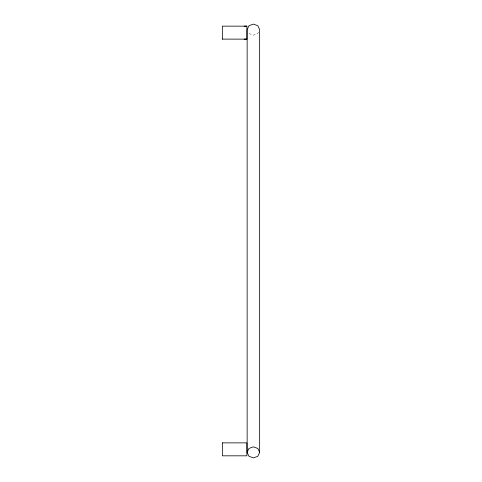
<?xml version="1.0" encoding="UTF-8"?>
<svg xmlns="http://www.w3.org/2000/svg" width="482" height="482" viewBox="0 0 482 482"><rect width="100%" height="100%" fill="white"/><g stroke="black" fill="none" stroke-linecap="round" stroke-linejoin="round"><path stroke-width="0.36" stroke-dasharray="2.41 1.81" d="M258.43 32.246L257.822 33.547L253.393 35.168L248.971 33.547L248.363 32.246"/><path stroke-width="0.72" d="M244.163 26.161L246.88 26.161L246.88 39.15L222.347 39.108M222.347 39.163L222.347 26.149L246.88 26.161M247.139 452.363L248.971 448.453L253.393 446.832L257.822 448.453L259.653 452.363L257.822 456.279L253.393 457.9L248.971 456.279L247.139 452.363L247.139 29.637L248.971 25.721L253.393 24.1L257.822 25.721L259.653 29.637L259.653 452.363M244.163 39.114L246.88 39.15M222.347 442.868L222.347 455.821L246.88 455.821L246.88 442.868L222.347 442.868"/></g></svg>
